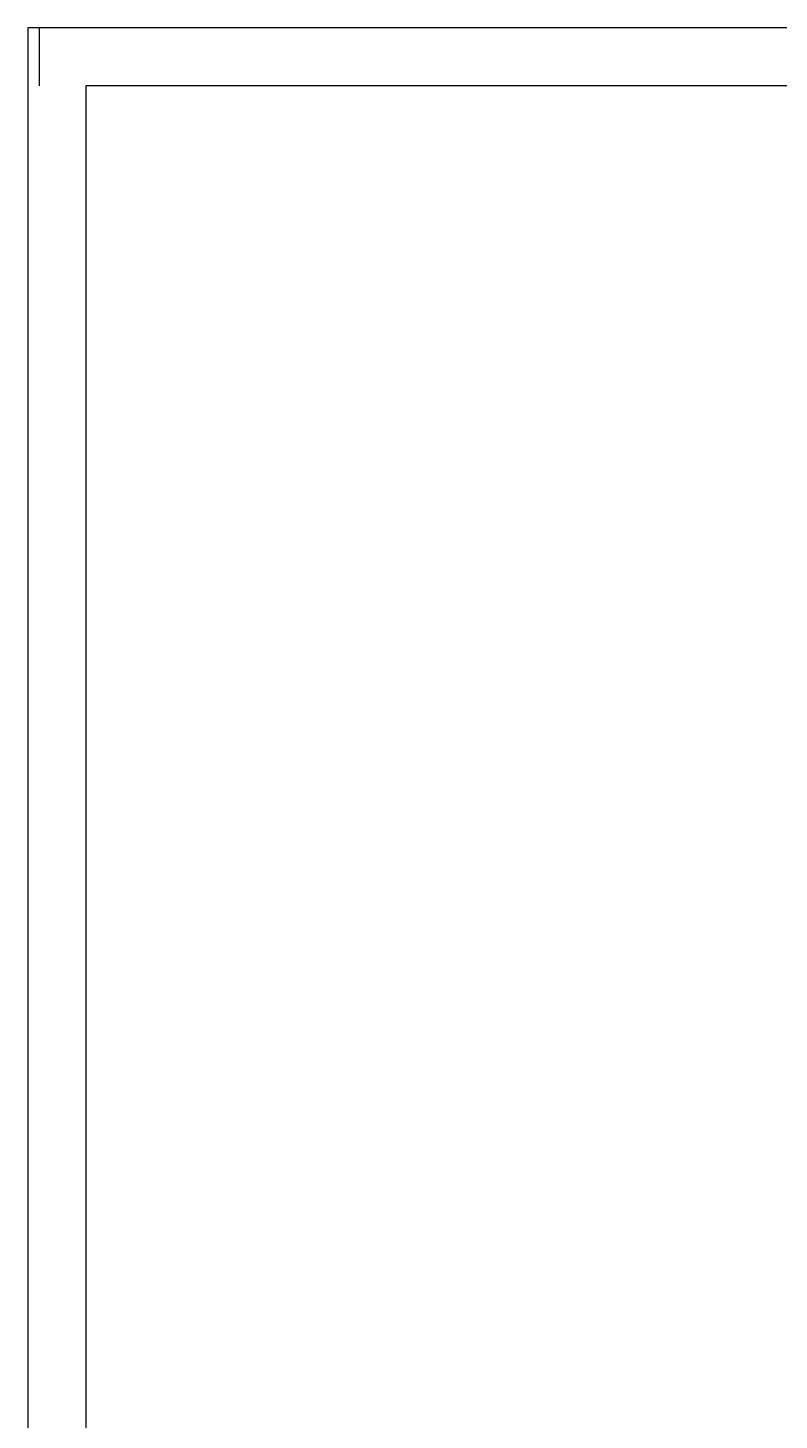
# Model space of a CAD drawing. Header units: millimetres. Extents: x -109 to 732, y -404 to 190.
# Drawn here: x -109.1 to -44.5, y 70.2 to 190 of the extents above; entities that cross this region are included whole.
import ezdxf

# ---------------------------------------------------------------- set-up
doc = ezdxf.new("R2010")
doc.units = ezdxf.units.MM

# ---------------------------------------------------------------- blocks, each defined once
blk = doc.blocks.new('Unknown-717262461-1115')
at = {"color": 5, "linetype": 'Continuous'}
for p, q in [((731.85, 189.99), (-109.15, 189.99)), ((-109.15, 189.99), (-109.15, -404.01)), ((-108.15, 184.99), (-108.15, 189.99)), ((726.85, 184.99), (-104.15, 184.99)), ((-104.15, 184.99), (-104.15, -399.01))]:
    blk.add_line(p, q, dxfattribs=at)

msp = doc.modelspace()

# ---------------------------------------------------------------- block references
msp.add_blockref('Unknown-717262461-1115', (0, 0))

doc.saveas('drawing.dxf')
